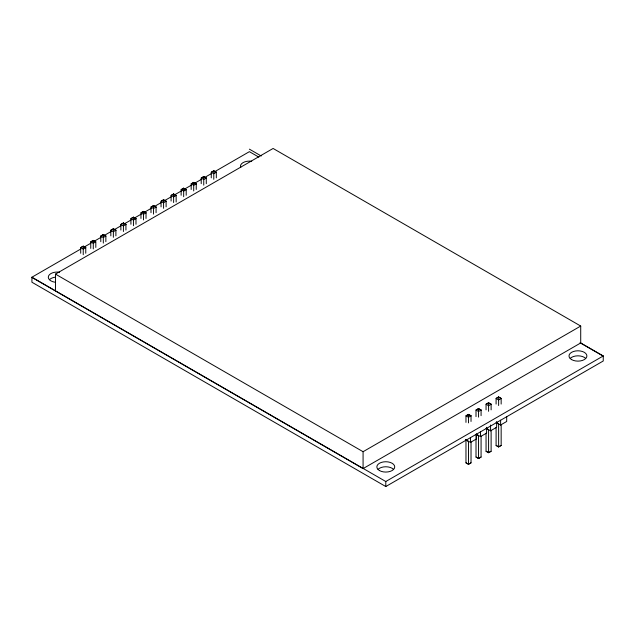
<?xml version="1.0" encoding="UTF-8"?>
<svg xmlns="http://www.w3.org/2000/svg" width="635" height="635" viewBox="0 0 635 635"><rect width="100%" height="100%" fill="white"/><g stroke="black" fill="none" stroke-linecap="round" stroke-linejoin="round"><path stroke-width="0.95" d="M85.765 253.246L85.765 247.618L83.241 246.158L80.709 247.618L80.709 253.246M95.814 247.452L95.814 241.824L93.281 240.451L90.749 241.824L90.749 248.388M105.855 241.649L105.855 236.022L103.322 234.561L100.79 236.022L100.79 241.649M115.895 235.855L115.895 230.227L113.363 228.767L110.839 230.227L110.839 235.855M125.936 230.06L125.936 224.433L123.412 222.964L120.88 224.433L120.88 230.06M135.985 224.258L135.985 218.63L133.453 217.17L130.921 218.63L130.921 224.258M146.026 218.464L146.026 212.836L143.494 211.376L140.962 212.836L140.962 218.464M156.067 212.661L156.067 207.034L153.535 205.573L151.003 207.034L151.003 212.661M166.108 206.867L166.108 201.239L163.576 199.779L161.052 201.239L161.052 206.867M176.149 202.001L176.149 195.437L173.625 193.977L171.093 195.437L171.093 201.065M186.198 195.27L186.198 189.643L183.666 188.182L181.134 189.643L181.134 195.27M196.239 189.468L196.239 183.84L193.707 182.38L191.175 183.84L191.175 189.468M206.28 183.674L206.28 178.046L203.748 176.586L201.216 178.046L201.216 183.674M216.321 177.871L216.321 172.244L213.789 170.783L211.264 172.244L211.264 177.871M80.724 249.039L31.75 277.312L363.077 468.606L580.715 342.956L580.715 326.057L273.106 148.463L55.475 274.114L55.475 291.013M84.018 247.134L91.003 243.102M94.297 241.205L101.275 237.172M104.584 235.267L111.546 231.243M114.117 229.759L120.968 225.806M124.285 223.885L131.239 219.877M134.572 217.948L141.51 213.939M143.994 212.511L151.789 208.01M154.281 206.573L161.988 202.12M163.774 201.089L171.482 196.644M173.982 195.191L181.697 190.746M184.269 189.262L191.167 185.277M194.548 183.325L201.446 179.34M204.827 177.387L211.717 173.411M214.257 171.942L249.388 151.662L258.834 157.115M55.475 274.114L363.077 451.707L580.715 326.057M471.027 421.457L471.027 415.83L468.503 414.369L465.971 415.83L465.971 422.394M481.076 415.663L481.076 410.035L478.544 408.575L476.012 410.035L476.012 416.6M491.117 409.861L491.117 404.233L488.585 402.773L486.053 404.233L486.053 409.861M501.158 404.066L501.158 398.439L498.626 396.978L496.094 398.439L496.094 404.066M385.794 481.513L603.25 355.965L603.25 360.99L385.794 486.537L31.925 282.234L31.925 277.209L385.794 481.513L385.794 486.537M465.455 439.499L470.479 442.404L476.567 438.888L476.567 434.054M476.337 434.189L480.52 436.602L486.608 433.086L486.608 427.292M486.378 428.387L490.561 430.808L496.649 427.292L496.649 421.489M496.419 422.592L500.602 425.006L506.69 421.489L506.69 416.663M468.503 464.312L468.503 441.492L465.971 440.031L465.971 462.851L468.503 464.312L471.027 462.851L471.027 441.928M478.544 458.518L478.544 435.689L476.012 434.229L476.012 457.057L478.544 458.518L481.076 457.057L481.076 436.134M486.053 433.189L486.053 451.263L488.585 452.723L491.117 451.263L491.117 430.332M496.094 427.387L496.094 445.46L498.626 446.921L501.158 445.46L501.158 424.537M93.281 240.451L90.749 241.824L93.281 243.284L95.814 241.824L93.281 240.363L93.281 248.912M501.158 445.46L498.626 446.834L496.094 445.46M491.117 451.263L488.585 452.628L486.053 451.263M481.076 457.057L478.544 458.43L476.012 457.057M471.027 462.851L468.503 464.225L465.971 462.851M249.388 149.154L261.247 155.996M580.057 342.575L603.25 355.965M580.549 343.051L603.083 356.06M496.094 422.632L498.626 424.093L498.626 446.921M486.053 428.434L488.585 429.895L488.585 452.723M500.602 420.179L500.602 425.006M498.626 396.978L498.626 405.527M490.561 425.006L490.561 430.808M488.585 402.773L488.585 411.321M480.52 431.768L480.52 436.602M478.544 408.575L478.544 417.124M470.479 437.571L470.479 442.404M468.503 414.369L468.503 422.918M363.077 451.707L363.077 468.606M213.789 170.783L213.789 179.332M203.748 176.586L203.748 185.134M193.707 182.38L193.707 190.929M183.666 188.182L183.666 196.731M173.625 193.977L173.625 202.525M163.576 199.779L163.576 208.328M153.535 205.573L153.535 214.122M143.494 211.376L143.494 219.924M133.453 217.17L133.453 225.719M123.412 222.964L123.412 231.521M113.363 228.767L113.363 237.315M103.322 234.561L103.322 243.118M83.241 246.158L83.241 254.706M240.744 167.608A8.946 5.167 0 0 1 251.698 161.282M570.198 358.402A8.946 5.167 0 0 1 585.692 358.402M378.047 469.344A8.946 5.167 0 0 1 393.541 469.344M49.482 279.654A8.946 5.167 0 0 1 54.92 277.241M54.92 282.202A8.946 5.167 0 0 1 48.593 275.876A8.946 5.167 0 0 1 59.547 272.224M85.765 247.618L83.241 249.079L80.709 247.618L83.241 246.253L85.765 247.618M105.855 236.022L103.322 237.482L100.79 236.022L103.322 234.656L105.855 236.022M115.895 230.227L113.363 231.688L110.839 230.227L113.363 228.854L115.895 230.227M125.936 224.433L123.412 225.893L120.88 224.433L123.412 223.06L125.936 224.433M135.985 218.63L133.453 220.091L130.921 218.63L133.453 217.257L135.985 218.63M146.026 212.836L143.494 214.297L140.962 212.836L143.494 211.463L146.026 212.836M156.067 207.034L153.535 208.494L151.003 207.034L153.535 205.669L156.067 207.034M166.108 201.239L163.576 202.7L161.052 201.239L163.576 199.866L166.108 201.239M176.149 195.437L173.625 196.898L171.093 195.437L173.625 194.072L176.149 195.437M186.198 189.643L183.666 191.103L181.134 189.643L183.666 188.27L186.198 189.643M196.239 183.84L193.707 185.301L191.175 183.84L193.707 182.475L196.239 183.84M206.28 178.046L203.748 179.507L201.216 178.046L203.748 176.673L206.28 178.046M216.321 172.244L213.789 173.704L211.264 172.244L213.789 170.879L216.321 172.244M471.027 415.83L468.503 417.29L465.971 415.83L468.503 414.464L471.027 415.83M481.076 410.035L478.544 411.496L476.012 410.035L478.544 408.662L481.076 410.035M491.117 404.233L488.585 405.694L486.053 404.233L488.585 402.868L491.117 404.233M501.158 398.439L498.626 399.899L496.094 398.439L498.626 397.065L501.158 398.439M571.619 359.616A8.946 5.167 0 0 0 586.589 357.299A8.946 5.167 0 0 0 575.628 350.972A8.946 5.167 0 0 0 571.619 359.616M379.468 470.559A8.946 5.167 0 0 0 394.43 468.241A8.946 5.167 0 0 0 383.476 461.915A8.946 5.167 0 0 0 379.468 470.559"/></g></svg>
